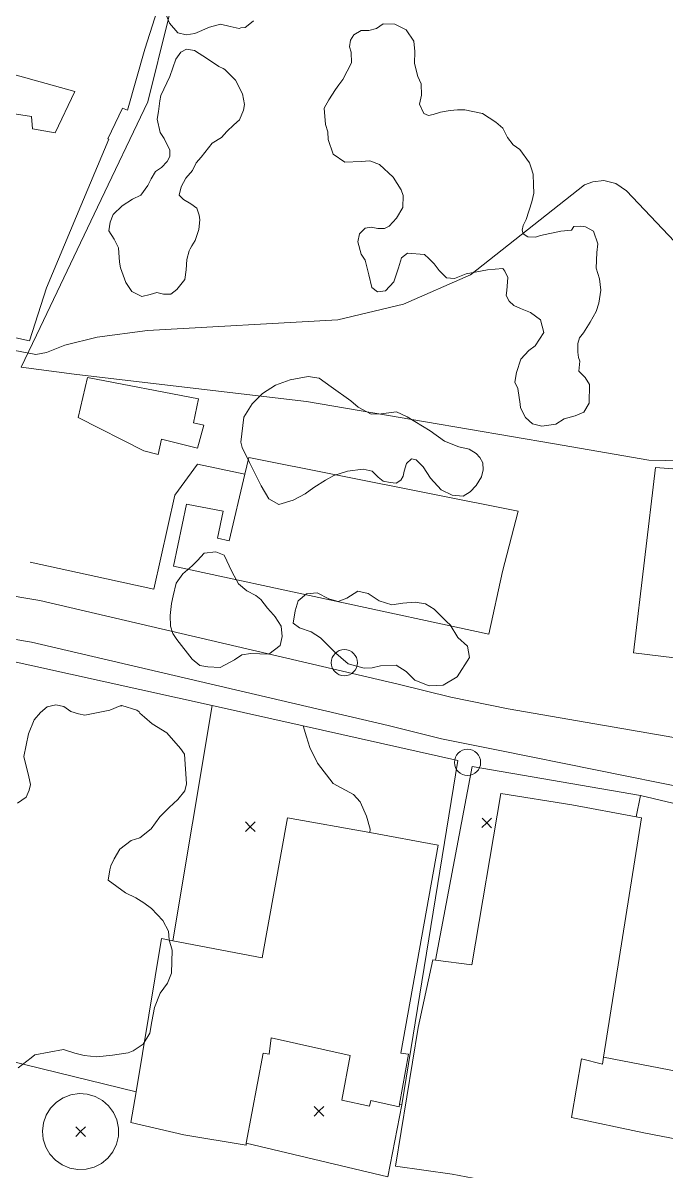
# Model space of a CAD drawing. Header units: metres. Extents: x 4652992 to 4879070, y 2074171 to 2309877.
# Drawn here: x 4654512.4 to 4654550.2, y 2307160.3 to 2307227.8 of the extents above; entities that cross this region are included whole.
import ezdxf

# ---------------------------------------------------------------- set-up
doc = ezdxf.new("R2010")
doc.units = ezdxf.units.M
doc.header["$MEASUREMENT"] = 0
doc.linetypes.add('DGN Style 3', pattern=[92.779933, 66.271381, -26.508552])
doc.layers.get('0').update_dxf_attribs({"color": 4, "lineweight": 0})
for name, color, linetype, lineweight in [('Level 19', 38, 'DGN Style 3', 0), ('Level 20', 30, 'DGN Style 3', 0), ('Level 30', 5, 'Continuous', 0), ('Level 35', 4, 'Continuous', 0), ('Level 36', 1, 'Continuous', 0), ('Level 37', 3, 'Continuous', 0), ('Level 38', 3, 'Continuous', 0), ('Level 40', 1, 'Continuous', 0), ('Level 49', 1, 'Continuous', 0), ('Level 61', 4, 'Continuous', 0), ('Level 62', 4, 'Continuous', 0), ('Level 63', 3, 'Continuous', 0)]:
    doc.layers.add(name, color=color, linetype=linetype, lineweight=lineweight)

# ---------------------------------------------------------------- blocks, each defined once
blk = doc.blocks.new('POSTE')
at = {"color": 0, "linetype": 'ByBlock', "lineweight": -2}
blk.add_circle((0, 0), 0.770001, dxfattribs=at)
blk = doc.blocks.new('COTA')
at = {"color": 0, "linetype": 'ByBlock', "lineweight": -2, "ltscale": 10}
for p, q in [((0, 0), (-1.419522, -1.408457)), ((-1.408457, 1.419522), (0, 0)), ((1.419522, 1.408457), (0, 0)), ((0, 0), (1.408457, -1.419522))]:
    blk.add_line(p, q, dxfattribs=at)

msp = doc.modelspace()

# ---------------------------------------------------------------- linework, layer by layer
at = {"layer": 'Level 19', "linetype": 'DGN Style 3'}
for points in [[(4654553.1812, 2307185.389, 1384.241783), (4654540.9424, 2307187.5248, 1384.510064), (4654537.5687, 2307188.2018, 1384.577291), (4654534.4728, 2307188.9705, 1384.586278), (4654513.4218, 2307193.8845, 1384.345593), (4654497.9776, 2307196.5323, 1383.523201), (4654483.4376, 2307199.5433, 1382.849174), (4654471.960984, 2307201.975223, 1381.832895)], [(4654553.4824, 2307155.781, 1385.673095), (4654554.7979, 2307166.4027, 1385.161206), (4654556.8363, 2307179.8041, 1384.445191), (4654556.7943, 2307180.3991, 1384.43923), (4654556.7301, 2307180.7647, 1384.432018), (4654556.4711, 2307181.174, 1384.440706), (4654555.1347, 2307182.1663, 1384.397538), (4654554.8974, 2307182.2321, 1384.388942), (4654552.996, 2307182.5253, 1384.378011), (4654540.4476, 2307185.0743, 1384.507834), (4654537.0213, 2307185.7618, 1384.625462), (4654533.8874, 2307186.5399, 1384.610689), (4654512.926, 2307191.433, 1384.197088), (4654497.5128, 2307194.0755, 1383.493536), (4654471.527291, 2307199.830809, 1381.966354)]]:
    msp.add_polyline3d(points, dxfattribs=at)
at = {"layer": 'Level 20', "linetype": 'Continuous'}
msp.add_polyline3d([(4654560.0212, 2307199.4987, 1381.6514), (4654556.169236, 2307208.015786, 1381.8514), (4654552.474768, 2307213.142319, 1382.3514), (4654547.906163, 2307217.966674, 1382.5514), (4654547.267449, 2307218.397831, 1382.5514), (4654546.57405, 2307218.58506, 1382.5514), (4654545.917303, 2307218.50791, 1382.5514), (4654545.429557, 2307218.328886, 1382.5514), (4654538.72812, 2307213.043219, 1383.1514), (4654534.791036, 2307211.300463, 1383.1514), (4654530.938485, 2307210.389836, 1383.4514), (4654519.744189, 2307209.759258, 1383.4514), (4654516.791807, 2307209.36771, 1383.3514), (4654514.896642, 2307208.89581, 1383.3514), (4654513.809991, 2307208.467015, 1383.3514), (4654513.177198, 2307208.352597, 1383.3514), (4654509.586971, 2307209.027555, 1383.1514)], dxfattribs=at)
at = {"layer": 'Level 30', "color": 1}
for points in [[(4654521.215643, 2307231.418026, 1383.9514), (4654519.598657, 2307226.308651, 1385.0514), (4654518.566597, 2307222.710413, 1384.7514), (4654518.272898, 2307222.840806, 1384.7514), (4654517.410633, 2307221.038613, 1384.7514), (4654517.483426, 2307221.017107, 1388.3514), (4654515.570038, 2307216.49049, 1388.3514), (4654513.809498, 2307212.27164, 1387.8514), (4654512.809012, 2307209.163305, 1387.7514), (4654510.198797, 2307209.714834, 1387.7514)], [(4654506.471129, 2307223.339502, 1385.1514), (4654512.930436, 2307222.346385, 1385.1514), (4654512.994024, 2307221.621264, 1385.1514), (4654514.329423, 2307221.387049, 1385.1514), (4654515.485218, 2307223.810366, 1385.1514), (4654511.398277, 2307224.95711, 1387.3514)], [(4654523.053152, 2307204.198056, 1386.4514), (4654522.688878, 2307202.836217, 1386.0514), (4654520.575717, 2307203.379706, 1386.0514), (4654520.371195, 2307202.466535, 1386.0514), (4654519.534174, 2307202.689181, 1386.0514), (4654515.68088, 2307204.65168, 1386.0514), (4654516.22509, 2307207.006413, 1386.5514), (4654522.751515, 2307205.752962, 1386.5514), (4654522.445394, 2307204.333949, 1386.4514), (4654523.053152, 2307204.198056, 1386.4514)], [(4654541.52348, 2307199.145467, 1386.451384), (4654540.614201, 2307195.602004, 1387.251384), (4654539.798974, 2307191.910153, 1386.651384), (4654521.275784, 2307195.90801, 1386.651384), (4654522.04604, 2307199.557744, 1387.051384), (4654524.186517, 2307199.150196, 1387.051384), (4654523.86469, 2307197.555341, 1387.051384), (4654524.539375, 2307197.404538, 1387.051384), (4654525.47251, 2307201.309646, 1386.573092), (4654525.709959, 2307202.303355, 1386.451384), (4654541.52348, 2307199.145467, 1386.451384)], [(4654548.780214, 2307181.112918, 1387.4514), (4654546.55127, 2307167.041716, 1387.4514), (4654546.485861, 2307166.628793, 1387.4514), (4654545.255591, 2307166.95098, 1387.6514), (4654544.662174, 2307163.494757, 1387.6514), (4654548.912054, 2307162.589868, 1393.3514), (4654553.083473, 2307161.783439, 1392.6514), (4654552.315147, 2307157.353024, 1392.6514), (4654552.097401, 2307157.406069, 1388.1514), (4654551.435986, 2307151.811147, 1388.0514), (4654547.602676, 2307152.405234, 1388.0514), (4654548.518662, 2307158.077067, 1388.0514), (4654542.172203, 2307159.296639, 1388.0514), (4654537.643982, 2307160.167796, 1388.8514), (4654534.327882, 2307160.63344, 1388.1514), (4654535.655242, 2307168.781342, 1388.1514), (4654536.52487, 2307172.758105, 1387.0514), (4654536.680207, 2307172.739027, 1387.078592), (4654538.809873, 2307172.477471, 1387.4514), (4654540.522517, 2307182.548539, 1387.4514), (4654544.684099, 2307181.883579, 1388.3514), (4654548.460232, 2307181.173121, 1387.521707), (4654548.780214, 2307181.112918, 1387.4514)], [(4654536.832507, 2307179.507769, 1387.8514), (4654534.636311, 2307167.279465, 1387.8514), (4654535.091638, 2307167.221925, 1387.7514), (4654534.560769, 2307164.276322, 1387.7514), (4654534.532876, 2307164.121557, 1387.7514), (4654532.880912, 2307164.497246, 1388.1514), (4654532.803391, 2307164.151353, 1388.1514), (4654531.161997, 2307164.517598, 1388.1514), (4654531.657008, 2307167.131176, 1388.1514), (4654527.00983, 2307168.171172, 1388.3514), (4654526.888373, 2307167.218273, 1388.1514), (4654526.538046, 2307167.281567, 1388.3514), (4654525.555472, 2307161.977551, 1388.3514), (4654525.536637, 2307161.87588, 1388.3514), (4654521.883824, 2307162.484108, 1389.3514), (4654518.773354, 2307163.195519, 1388.6514), (4654519.075024, 2307165.010429, 1388.6514), (4654520.571597, 2307174.014147, 1388.6514), (4654521.235354, 2307173.886367, 1388.6514), (4654526.482513, 2307172.876235, 1388.6514), (4654527.98171, 2307181.120961, 1387.8514), (4654532.813491, 2307180.240296, 1387.8514), (4654536.832507, 2307179.507769, 1387.8514)]]:
    msp.add_polyline3d(points, dxfattribs=at)
at = {"layer": 'Level 35', "extrusion": (0.0159742072739065, 0.0675216876525355, 0.9975899189539376), "elevation": 231520.532464, "flags": 128}
msp.add_lwpolyline([(-3998338.921419, -3308683.442305), (-3998339.100647, -3308679.118638), (-3998330.55122, -3308679.118638)], dxfattribs=at)
at = {"layer": 'Level 36'}
msp.add_polyline3d([(4654521.235354, 2307173.886367, 1386.312721), (4654523.553892, 2307187.725001, 1386.851384), (4654528.897322, 2307186.528237, 1387.147456), (4654537.992066, 2307184.491295, 1387.651384), (4654534.693841, 2307164.247915, 1387.751384)], dxfattribs=at)
at = {"layer": 'Level 37'}
msp.add_line((4654494.504187, 2307194.125676, 1385.151384), (4654523.553892, 2307187.725001, 1386.851384), dxfattribs=at)
for points in [[(4654557.79396, 2307201.96169, 1383.9514), (4654549.209185, 2307202.141378, 1385.9514), (4654543.66248, 2307203.104849, 1385.9514), (4654536.089701, 2307204.39043, 1385.9514), (4654529.09209, 2307205.578369, 1385.9514), (4654525.924459, 2307205.954724, 1385.9514), (4654515.433223, 2307207.201218, 1385.9514), (4654512.318264, 2307207.597769, 1385.2514), (4654513.442109, 2307209.935131, 1385.2514), (4654516.806236, 2307217.012095, 1384.351384), (4654519.764121, 2307223.201218, 1384.351384), (4654520.971111, 2307228.016976, 1384.351384), (4654527.531182, 2307256.177349, 1382.11), (4654501.953097, 2307262.037494, 1380.92), (4654499.252309, 2307262.512335, 1380.92), (4654487.886885, 2307264.682629, 1380.5), (4654483.243996, 2307241.870446, 1381.9), (4654482.856062, 2307241.203533, 1381.9)], [(4654519.075024, 2307165.010429, 1387.818793), (4654501.367375, 2307169.339428, 1387.451384), (4654477.902359, 2307175.325019, 1386.572857), (4654477.328814, 2307175.471322, 1386.551384), (4654470.470943, 2307177.515932, 1385.851384), (4654470.470935, 2307177.51589, 1385.851386), (4654468.845317, 2307169.548081, 1386.151384)]]:
    msp.add_polyline3d(points, dxfattribs=at)
at = {"layer": 'Level 38'}
msp.add_polyline3d([(4654546.55127, 2307167.041716, 1386.5514), (4654553.155175, 2307165.76763, 1386.5514), (4654555.243773, 2307180.869681, 1385.7514), (4654548.712802, 2307182.432877, 1385.9514), (4654548.460232, 2307181.173121, 1385.9514)], dxfattribs=at)
at = {"layer": 'Level 40', "color": 3}
for points in [[(4654525.971697, 2307227.965865, 1384.9), (4654525.66715, 2307227.714453, 1384.9), (4654525.494204, 2307227.57562, 1384.9), (4654525.24267, 2307227.560915, 1384.9), (4654525.126213, 2307227.515966, 1384.9), (4654524.614992, 2307227.637977, 1385.9), (4654524.041651, 2307227.766342, 1385.9), (4654523.400235, 2307227.590766, 1385.9), (4654522.537236, 2307227.216544, 1385.9), (4654522.02724, 2307227.153398, 1385.9), (4654521.521325, 2307227.26666, 1385.9), (4654521.046261, 2307227.834064, 1385.9), (4654520.564837, 2307229.005824, 1385.9)], [(4654545.08854, 2307207.379668, 1387.809417), (4654545.459945, 2307207.003147, 1387.809417), (4654545.724421, 2307206.585342, 1387.809417), (4654545.704828, 2307205.481205, 1387.809417), (4654545.393556, 2307204.963973, 1387.809417), (4654544.889939, 2307204.750586, 1387.809417), (4654544.231307, 2307204.571868, 1387.809417), (4654543.73781, 2307204.258404, 1387.809417), (4654542.931109, 2307204.145399, 1387.809417), (4654542.373045, 2307204.270211, 1387.809417), (4654541.970611, 2307204.653648, 1387.809417), (4654541.67193, 2307205.209508, 1387.809417), (4654541.658629, 2307205.440712, 1387.809417), (4654541.520426, 2307206.351632, 1387.009417), (4654541.341779, 2307206.717986, 1387.009417), (4654541.436125, 2307207.2844, 1387.009417), (4654541.679314, 2307208.078646, 1387.009417), (4654542.153087, 2307208.592832, 1387.009417), (4654542.540094, 2307208.865304, 1387.009417), (4654543.038559, 2307209.635093, 1387.009417), (4654542.850398, 2307210.395297, 1387.009417), (4654542.261286, 2307210.820875, 1387.009417), (4654541.661406, 2307211.053014, 1387.009417), (4654541.278792, 2307211.236545, 1387.009417), (4654541.010192, 2307211.492496, 1387.009417), (4654540.824567, 2307211.827812, 1387.009417), (4654540.856221, 2307212.114517, 1387.009417), (4654540.930286, 2307212.881386, 1387.009417), (4654540.751625, 2307213.247799, 1387.009417), (4654540.624286, 2307213.406868, 1387.009417), (4654539.733223, 2307213.335277, 1387.209417), (4654538.475756, 2307213.093187, 1387.909417), (4654537.796211, 2307212.821362, 1387.909417), (4654537.317214, 2307212.863324, 1387.909417), (4654536.890692, 2307213.284814, 1387.909417), (4654536.588188, 2307213.678561, 1387.909417), (4654536.287913, 2307213.985424, 1387.009417), (4654536.031999, 2307214.235402, 1386.409417), (4654535.025825, 2307214.316752, 1386.009417), (4654534.669331, 2307214.036937, 1386.009417), (4654534.505731, 2307213.45245, 1386.009417), (4654534.224166, 2307212.632853, 1386.009417), (4654533.742734, 2307212.086796, 1386.009417), (4654533.272654, 2307212.028522, 1386.009417), (4654532.941458, 2307212.298749, 1386.009417), (4654532.745957, 2307213.028953, 1386.009417), (4654532.54726, 2307213.890643, 1386.009417), (4654532.29915, 2307214.240365, 1386.009417), (4654532.103637, 2307214.970604, 1386.009417), (4654532.208249, 2307215.437555, 1386.009417), (4654532.54762, 2307215.786596, 1386.009417), (4654532.886397, 2307215.841553, 1386.009417), (4654533.290538, 2307215.751119, 1386.009417), (4654533.684511, 2307215.761032, 1386.009417), (4654533.943968, 2307215.899117, 1386.009417), (4654534.373406, 2307216.35876, 1386.009417), (4654534.744456, 2307216.994924, 1386.009417), (4654534.77355, 2307217.707619, 1386.009417), (4654534.649799, 2307218.029538, 1386.009417), (4654534.19171, 2307218.774877, 1386.809417), (4654533.380041, 2307219.517485, 1386.809417), (4654532.81088, 2307219.742848, 1386.809417), (4654532.310199, 2307219.691614, 1386.809417), (4654531.344717, 2307219.652208, 1386.109417), (4654530.66838, 2307220.130474, 1386.109417), (4654530.369437, 2307220.981943, 1386.109417), (4654530.342715, 2307221.445589, 1386.109417), (4654530.208784, 2307221.867856, 1386.109417), (4654530.131223, 2307222.833261, 1386.109417), (4654530.405211, 2307223.327686, 1386.109417), (4654530.800356, 2307223.925758, 1386.109417), (4654530.994443, 2307224.20923, 1386.109417), (4654531.226591, 2307224.516873, 1386.109417), (4654531.74063, 2307225.498109, 1385.309417), (4654531.717671, 2307226.125071, 1385.309417), (4654531.624899, 2307226.440392, 1385.309417), (4654531.677553, 2307226.821339, 1385.309417), (4654531.87883, 2307227.136283, 1385.309417), (4654532.297952, 2307227.40245, 1385.309417), (4654532.754582, 2307227.398392, 1385.309417), (4654533.208014, 2307227.525961, 1385.309417), (4654533.59601, 2307227.799094, 1385.309417), (4654534.277446, 2307227.777421, 1385.309417), (4654534.951292, 2307227.430169, 1385.309417), (4654535.392733, 2307226.77496, 1385.309417), (4654535.45377, 2307226.17221, 1385.309417), (4654535.445108, 2307225.449413, 1386.409417), (4654535.633194, 2307224.692444, 1386.909417), (4654535.829052, 2307224.256718, 1386.909417), (4654535.844968, 2307223.600034, 1386.909417), (4654535.72653, 2307223.071401, 1386.909417), (4654535.994636, 2307222.521553, 1386.909417), (4654536.260157, 2307222.396803, 1386.909417), (4654536.536428, 2307222.465578, 1386.909417), (4654536.957798, 2307222.599834, 1386.909417), (4654537.534415, 2307222.699335, 1386.909417), (4654537.965927, 2307222.733353, 1386.909417), (4654538.390468, 2307222.736276, 1386.909417), (4654539.426275, 2307222.522736, 1386.609417), (4654540.22626, 2307222.016977, 1386.609417), (4654540.636393, 2307221.663832, 1386.609417), (4654540.90455, 2307221.11381, 1386.609417), (4654541.231643, 2307220.681267, 1386.609417), (4654541.624641, 2307220.397302, 1386.609417), (4654542.19957, 2307219.615307, 1386.609417), (4654542.299095, 2307219.331713, 1386.609417), (4654542.408766, 2307218.947857, 1386.609417), (4654542.431615, 2307218.322127, 1386.609417), (4654542.451289, 2307217.827768, 1386.609417), (4654542.339764, 2307217.330115, 1386.609417), (4654542.009605, 2307216.293466, 1386.609417), (4654541.832792, 2307215.941085, 1386.609417), (4654541.770061, 2307215.661162, 1386.609417), (4654541.821412, 2307215.453696, 1386.609417), (4654542.104098, 2307215.259786, 1386.609417), (4654542.559799, 2307215.255793, 1386.609417), (4654542.843099, 2307215.355703, 1386.609417), (4654544.031235, 2307215.601059, 1386.209417), (4654544.66344, 2307215.655648, 1386.209417), (4654544.812448, 2307215.883731, 1386.209417), (4654545.206225, 2307215.89364, 1386.209417), (4654545.492839, 2307215.862175, 1386.209417), (4654545.955098, 2307215.595327, 1386.209417), (4654546.212549, 2307214.851467, 1386.209417), (4654546.163099, 2307214.339688, 1386.209417), (4654546.123167, 2307213.433657, 1386.209417), (4654546.308326, 2307212.80404, 1386.209417), (4654546.386326, 2307212.133056, 1386.209417), (4654546.281083, 2307211.37238, 1386.209417), (4654546.107359, 2307210.888439, 1386.209417), (4654545.767516, 2307210.245616, 1386.209417), (4654545.365536, 2307209.616698, 1386.209417), (4654545.140451, 2307209.340305, 1386.209417), (4654545.032669, 2307209.004995, 1386.209417), (4654545.045365, 2307208.479363, 1386.209417), (4654545.075808, 2307208.178484, 1386.209417), (4654545.15824, 2307207.963999, 1386.209417), (4654545.08854, 2307207.379668, 1387.809417)], [(4654522.068554, 2307213.944863, 1385.509417), (4654522.029336, 2307213.332073, 1385.509417), (4654521.934864, 2307212.764363, 1385.509417), (4654521.477194, 2307212.179762, 1385.509417), (4654521.120409, 2307211.899727, 1385.509417), (4654520.694973, 2307211.896751, 1385.509417), (4654520.290465, 2307211.987234, 1385.509417), (4654519.906325, 2307211.876879, 1385.509417), (4654519.421856, 2307211.756252, 1385.509417), (4654518.834399, 2307212.051223, 1385.509417), (4654518.465309, 2307212.591778, 1385.509417), (4654518.165976, 2307213.443884, 1385.509417), (4654518.111269, 2307213.783272, 1385.509417), (4654518.036735, 2307214.617827, 1385.509417), (4654517.792101, 2307215.130576, 1385.509417), (4654517.478249, 2307215.626101, 1385.509417), (4654517.558755, 2307216.131553, 1385.509417), (4654517.725643, 2307216.584966, 1385.509417), (4654518.26275, 2307217.086416, 1385.509417), (4654518.872283, 2307217.473509, 1385.509417), (4654519.353572, 2307217.725709, 1385.509417), (4654519.773178, 2307218.286164, 1385.509417), (4654519.957236, 2307218.670305, 1385.509417), (4654520.217485, 2307219.102834, 1385.509417), (4654520.567321, 2307219.351727, 1385.509417), (4654520.906971, 2307219.701053, 1385.509417), (4654521.070098, 2307219.991728, 1385.509417), (4654521.060473, 2307220.3865, 1385.509417), (4654520.946746, 2307220.608262, 1385.509417), (4654520.719291, 2307221.051789, 1385.509417), (4654520.502019, 2307221.394884, 1385.509417), (4654520.320191, 2307222.188124, 1385.509417), (4654520.386755, 2307222.631302, 1385.509417), (4654520.464066, 2307223.268399, 1385.509417), (4654520.533841, 2307223.579985, 1385.509417), (4654521.055094, 2307224.692579, 1386.309417), (4654521.235763, 2307225.207807, 1386.309417), (4654521.416433, 2307225.723038, 1386.309417), (4654521.700538, 2307226.117056, 1386.309417), (4654522.036079, 2307226.303437, 1386.309417), (4654522.509341, 2307226.230177, 1386.309417), (4654523.278943, 2307225.731023, 1386.309417), (4654523.931159, 2307225.290842, 1386.309417), (4654524.196977, 2307225.165964, 1386.309417), (4654524.28326, 2307225.113964, 1386.309417), (4654524.92848, 2307224.482182, 1385.709417), (4654525.334945, 2307223.671558, 1385.709417), (4654525.458232, 2307223.055175, 1385.709417), (4654525.381492, 2307222.712542, 1385.709417), (4654525.155619, 2307222.141612, 1385.709417), (4654524.830019, 2307221.854682, 1385.709417), (4654524.414299, 2307221.457085, 1385.709417), (4654524.105854, 2307221.100896, 1385.709417), (4654523.541568, 2307220.769256, 1385.709417), (4654522.901301, 2307219.947098, 1385.409417), (4654522.599713, 2307219.621928, 1385.409417), (4654522.401673, 2307219.175421, 1385.409417), (4654522.002951, 2307218.708381, 1385.409417), (4654521.728714, 2307218.213486, 1385.409417), (4654521.617062, 2307217.714933, 1385.409417), (4654521.855281, 2307217.465306, 1385.409417), (4654522.287199, 2307217.205059, 1385.409417), (4654522.656871, 2307216.958743, 1385.409417), (4654522.790972, 2307216.536098, 1385.409417), (4654522.828504, 2307216.265943, 1385.409417), (4654522.765135, 2307215.691171, 1385.409417), (4654522.556352, 2307215.050781, 1385.409417), (4654522.355114, 2307214.735895, 1385.409417), (4654522.251006, 2307214.562874, 1385.409417), (4654522.191974, 2307214.445206, 1385.409417), (4654522.068554, 2307213.944863, 1385.509417)], [(4654537.004081, 2307200.391535, 1387.709417), (4654536.379281, 2307201.087668, 1388.809417), (4654535.942845, 2307201.739971, 1389.909417), (4654535.531652, 2307202.149317, 1391.009417), (4654535.271565, 2307202.226793, 1391.609417), (4654534.972326, 2307201.940588, 1391.609417), (4654534.834544, 2307201.500577, 1391.609417), (4654534.767567, 2307201.201674, 1391.609417), (4654534.634332, 2307200.956823, 1391.609417), (4654534.360211, 2307200.782706, 1391.609417), (4654534.016004, 2307200.820433, 1391.609417), (4654533.605535, 2307200.912208, 1391.609417), (4654533.303181, 2307201.136751, 1391.609417), (4654532.951307, 2307201.490074, 1391.609417), (4654532.428875, 2307201.606886, 1391.609417), (4654531.501342, 2307201.492814, 1393.109417), (4654530.70182, 2307201.240844, 1393.109417), (4654530.208594, 2307200.959546, 1393.109417), (4654529.524616, 2307200.525105, 1393.109417), (4654529.014676, 2307200.169224, 1393.109417), (4654528.301801, 2307199.780395, 1393.109417), (4654527.465001, 2307199.536738, 1393.109417), (4654526.873591, 2307199.864738, 1393.109417), (4654526.419664, 2307200.631906, 1393.109417), (4654525.747452, 2307201.996125, 1393.109417), (4654525.318558, 2307202.87522, 1393.109417), (4654525.236395, 2307203.206876, 1393.109417), (4654525.40485, 2307204.657337, 1393.109417), (4654525.894988, 2307205.448459, 1393.109417), (4654526.500705, 2307206.057088, 1393.109417), (4654527.275954, 2307206.549477, 1393.109417), (4654528.129522, 2307206.867695, 1393.109417), (4654529.189852, 2307207.061339, 1393.109417), (4654529.831396, 2307206.957018, 1393.109417), (4654530.538362, 2307206.446449, 1393.109417), (4654531.695116, 2307205.619892, 1391.509417), (4654532.121711, 2307205.249782, 1391.509417), (4654532.892576, 2307204.841928, 1391.509417), (4654533.485903, 2307204.866211, 1391.509417), (4654534.373968, 2307204.981549, 1391.509417), (4654535.012252, 2307204.681834, 1391.509417), (4654536.366174, 2307203.87251, 1390.309417), (4654537.20675, 2307203.261998, 1388.909417), (4654538.04329, 2307202.919825, 1387.709417), (4654538.643394, 2307202.785628, 1387.709417), (4654539.0598, 2307202.534757, 1387.709417), (4654539.280257, 2307202.288268, 1387.709417), (4654539.446374, 2307201.975057, 1387.709417), (4654539.474725, 2307201.574342, 1387.709417), (4654539.382144, 2307201.161234, 1387.709417), (4654539.068374, 2307200.639839, 1387.709417), (4654538.713259, 2307200.285437, 1387.709417), (4654538.299965, 2307200.022916, 1387.709417), (4654537.645533, 2307200.090365, 1387.709417), (4654537.004081, 2307200.391535, 1387.709417)], [(4654527.59761, 2307192.380803, 1388.709417), (4654527.658883, 2307191.776384, 1388.709417), (4654527.54125, 2307191.25133, 1388.709417), (4654526.873945, 2307190.730957, 1388.709417), (4654525.820446, 2307190.769446, 1388.709417), (4654525.291414, 2307190.690745, 1388.709417), (4654524.870224, 2307190.391039, 1388.709417), (4654524.023982, 2307189.950011, 1388.709417), (4654523.286951, 2307189.996537, 1388.709417), (4654522.828968, 2307190.059479, 1388.709417), (4654522.36326, 2307190.439204, 1388.709417), (4654521.476109, 2307191.587075, 1388.409417), (4654521.243489, 2307191.954246, 1388.409417), (4654521.10264, 2307192.379714, 1388.409417), (4654521.087183, 2307193.013569, 1388.409417), (4654521.163502, 2307193.705724, 1388.409417), (4654521.264358, 2307194.155997, 1388.409417), (4654521.432455, 2307194.906459, 1388.409417), (4654521.829314, 2307195.448195, 1388.409417), (4654522.367701, 2307195.9189, 1388.409417), (4654522.676648, 2307196.243873, 1388.409417), (4654523.085776, 2307196.664661, 1388.409417), (4654523.773403, 2307196.747386, 1388.409417), (4654524.243853, 2307196.563433, 1388.409417), (4654524.696109, 2307195.59552, 1388.409417), (4654525.086345, 2307194.877894, 1388.409417), (4654525.581297, 2307194.452078, 1388.409417), (4654526.109862, 2307194.176353, 1388.409417), (4654526.413548, 2307193.950887, 1388.409417), (4654526.808304, 2307193.429279, 1388.409417), (4654527.153314, 2307193.03699, 1388.409417), (4654527.248936, 2307192.936825, 1388.409417), (4654527.59761, 2307192.380803, 1388.709417)], [(4654537.993506, 2307191.717535, 1388.409417), (4654538.54638, 2307191.200041, 1388.409417), (4654538.674128, 2307190.541203, 1388.409417), (4654537.947074, 2307189.403721, 1388.409417), (4654537.129735, 2307188.916691, 1388.409417), (4654536.292462, 2307188.867423, 1388.409417), (4654535.464307, 2307189.210041, 1388.409417), (4654534.948864, 2307189.719148, 1388.409417), (4654534.362312, 2307190.086577, 1388.409417), (4654533.450042, 2307190.054063, 1388.409417), (4654532.949945, 2307189.929445, 1388.409417), (4654532.475064, 2307189.917374, 1388.409417), (4654531.546658, 2307190.164218, 1388.409417), (4654531.118352, 2307190.535688, 1388.409417), (4654530.823121, 2307190.798635, 1388.409417), (4654529.919893, 2307191.68595, 1387.509417), (4654529.370071, 2307192.045478, 1387.509417), (4654528.674012, 2307192.279912, 1387.509417), (4654528.303359, 2307192.559963, 1387.509417), (4654528.425741, 2307193.282068, 1387.509417), (4654528.597919, 2307193.874716, 1387.509417), (4654529.082543, 2307194.279201, 1387.509417), (4654529.724961, 2307194.332854, 1387.509417), (4654530.395766, 2307193.985707, 1387.509417), (4654530.950147, 2307193.822362, 1387.509417), (4654531.467711, 2307194.022249, 1387.509417), (4654532.11081, 2307194.430744, 1387.509417), (4654532.711106, 2307194.296577, 1387.509417), (4654533.365027, 2307193.874315, 1387.509417), (4654534.098536, 2307193.63149, 1387.509417), (4654534.749303, 2307193.722705, 1387.509417), (4654535.475094, 2307193.79715, 1387.509417), (4654536.083758, 2307193.700554, 1387.509417), (4654536.604394, 2307193.386977, 1387.509417), (4654537.053837, 2307192.931545, 1387.509417), (4654537.407566, 2307192.576394, 1387.509417), (4654537.474175, 2307192.522065, 1387.509417), (4654537.540785, 2307192.467737, 1387.509417), (4654537.993506, 2307191.717535, 1388.409417)], [(4654512.111632, 2307181.978382, 1389.2094), (4654512.624262, 2307182.336151, 1389.2094), (4654512.791482, 2307182.731697, 1389.2094), (4654512.867023, 2307183.069011, 1389.2094), (4654512.772119, 2307183.523096, 1389.2094), (4654512.48733, 2307184.72455, 1390.3094), (4654512.748847, 2307186.040088, 1390.6094), (4654513.091055, 2307186.867164, 1390.6094), (4654513.461616, 2307187.295078, 1390.6094), (4654513.852798, 2307187.63982, 1390.6094), (4654514.351596, 2307187.764105, 1390.6094), (4654514.837494, 2307187.655569, 1390.6094), (4654515.244117, 2307187.368327, 1390.6094), (4654515.684249, 2307187.230732, 1390.6094)], [(4654515.684249, 2307187.230732, 1390.6094), (4654516.058004, 2307187.147247, 1390.6094), (4654517.540583, 2307187.433884, 1391.9094), (4654518.146559, 2307187.690664, 1391.9094), (4654518.212901, 2307187.705527, 1392.1094), (4654518.244123, 2307187.706321, 1392.1094), (4654519.122563, 2307187.431688, 1392.1094), (4654519.252369, 2307187.342741, 1392.1094), (4654519.30697, 2307187.274596, 1391.9094), (4654519.563607, 2307187.021202, 1391.9094), (4654520.027355, 2307186.643121, 1391.9094), (4654520.885208, 2307186.11052, 1390.3094), (4654521.684148, 2307185.186746, 1390.1094), (4654521.924608, 2307184.857901, 1390.1094), (4654522.041785, 2307183.102338, 1390.1094), (4654521.949549, 2307182.690598, 1390.1094), (4654521.524623, 2307182.195945, 1390.1094), (4654521.02491, 2307181.717994, 1390.1094), (4654520.471033, 2307181.173531, 1390.1094), (4654519.958406, 2307180.462647, 1390.1094), (4654519.292343, 2307179.943235, 1390.1094), (4654518.784911, 2307179.781421, 1390.1094), (4654518.118843, 2307179.262004, 1390.1094), (4654517.79772, 2307178.704871, 1390.1094), (4654517.584925, 2307178.280761, 1390.1094), (4654517.534622, 2307178.056183, 1390.1094), (4654517.437876, 2307177.448963, 1390.1094), (4654518.455407, 2307176.706851, 1389.4094), (4654519.058135, 2307176.41495, 1389.4094), (4654519.540175, 2307176.110657, 1389.4094), (4654519.976388, 2307175.777263, 1389.4094), (4654520.644875, 2307175.077341, 1389.4094), (4654520.976507, 2307174.452628, 1389.4094), (4654521.017117, 2307173.932221, 1389.4094), (4654521.199038, 2307173.340944, 1389.4094), (4654521.1673, 2307171.971379, 1389.4094), (4654520.920755, 2307171.397092, 1389.4094), (4654520.499822, 2307170.807625, 1389.4047), (4654520.154844, 2307169.965225, 1389.4), (4654520.000844, 2307169.141493, 1389.4), (4654519.877881, 2307168.446235, 1389.4), (4654519.499697, 2307167.81243, 1389.4), (4654518.907671, 2307167.411314, 1389.4), (4654518.611078, 2307167.301498, 1389.4), (4654517.688467, 2307167.151331, 1390.4), (4654516.766557, 2307167.056539, 1390.4), (4654516.023722, 2307167.144841, 1390.4), (4654515.47146, 2307167.277755, 1390.4), (4654514.802072, 2307167.484096, 1390.4), (4654513.133112, 2307167.170327, 1389.4), (4654512.911279, 2307166.997227, 1389.4), (4654512.140046, 2307166.412797, 1389.4)]]:
    msp.add_polyline3d(points, dxfattribs=at)
at = {"layer": 'Level 49'}
msp.add_polyline3d([(4654512.852298, 2307196.136418, 1386.751384), (4654520.123652, 2307194.559489, 1386.751384), (4654521.362549, 2307200.090771, 1386.751384), (4654522.680703, 2307201.908282, 1386.751384), (4654525.47251, 2307201.309646, 1386.573092)], dxfattribs=at)
at = {"layer": 'Level 62'}
msp.add_line((4654534.560965, 2307164.27628, 1385.7094), (4654534.693645, 2307164.247957, 1385.7094), dxfattribs=at)
at = {"layer": 'Level 62', "flags": 128}
for points, elevation in [([(4654556.493373, 2307189.805539), (4654548.305379, 2307190.811), (4654549.602564, 2307201.708507), (4654557.977667, 2307201.054671), (4654556.493373, 2307189.805539)], 1384.1), ([(4654528.897385, 2307186.528019), (4654529.08588, 2307185.866974), (4654529.281848, 2307185.249425), (4654529.745193, 2307184.333093), (4654530.668031, 2307183.122904), (4654531.859911, 2307182.474201), (4654532.243302, 2307182.053898), (4654532.625822, 2307181.20351), (4654532.836618, 2307180.4393), (4654532.813514, 2307180.240495)], 1385.2), ([(4654536.680244, 2307172.739224), (4654538.824853, 2307184.138503), (4654548.712605, 2307182.432911)], 1384.5), ([(4654518.043233, 2307162.872896), (4654518.035878, 2307162.38901), (4654517.924673, 2307161.918018), (4654517.71482, 2307161.481943), (4654517.416129, 2307161.101175), (4654517.042567, 2307160.79352), (4654516.611603, 2307160.573361), (4654516.143387, 2307160.450995), (4654515.659812, 2307160.432142), (4654515.18349, 2307160.517684), (4654514.736693, 2307160.703622), (4654514.340313, 2307160.98126), (4654514.012885, 2307161.337618), (4654513.769717, 2307161.756031), (4654513.622182, 2307162.216936), (4654513.577176, 2307162.698781), (4654513.636805, 2307163.179035), (4654513.798281, 2307163.635243), (4654514.054053, 2307164.046073), (4654514.392161, 2307164.392314), (4654514.796796, 2307164.657777), (4654515.249037, 2307164.830049), (4654515.727739, 2307164.901075), (4654516.210517, 2307164.867534), (4654516.674798, 2307164.730994), (4654517.098873, 2307164.497839), (4654517.462911, 2307164.178972), (4654517.749891, 2307163.789302), (4654517.946395, 2307163.347051), (4654518.043233, 2307162.872896)], 1386.009417)]:
    msp.add_lwpolyline(points, dxfattribs=dict(at, elevation=elevation))

# ---------------------------------------------------------------- block references
at = {"layer": 'Level 61', "zscale": 0.1}
for p in [(4654531.316408, 2307190.232365, 1384.509417), (4654538.555226, 2307184.371464, 1384.509417)]:
    msp.add_blockref('POSTE', p, dxfattribs=at)
at = {"layer": 'Level 63', "xscale": 0.2, "yscale": 0.2, "zscale": 0.1}
for p in [(4654525.790375, 2307180.591922, 1385.2), (4654539.688356, 2307180.816437, 1384.5), (4654529.825789, 2307163.857591, 1385.7094), (4654515.814925, 2307162.664767, 1386.009417)]:
    msp.add_blockref('COTA', p, dxfattribs=at)

doc.saveas('drawing.dxf')
